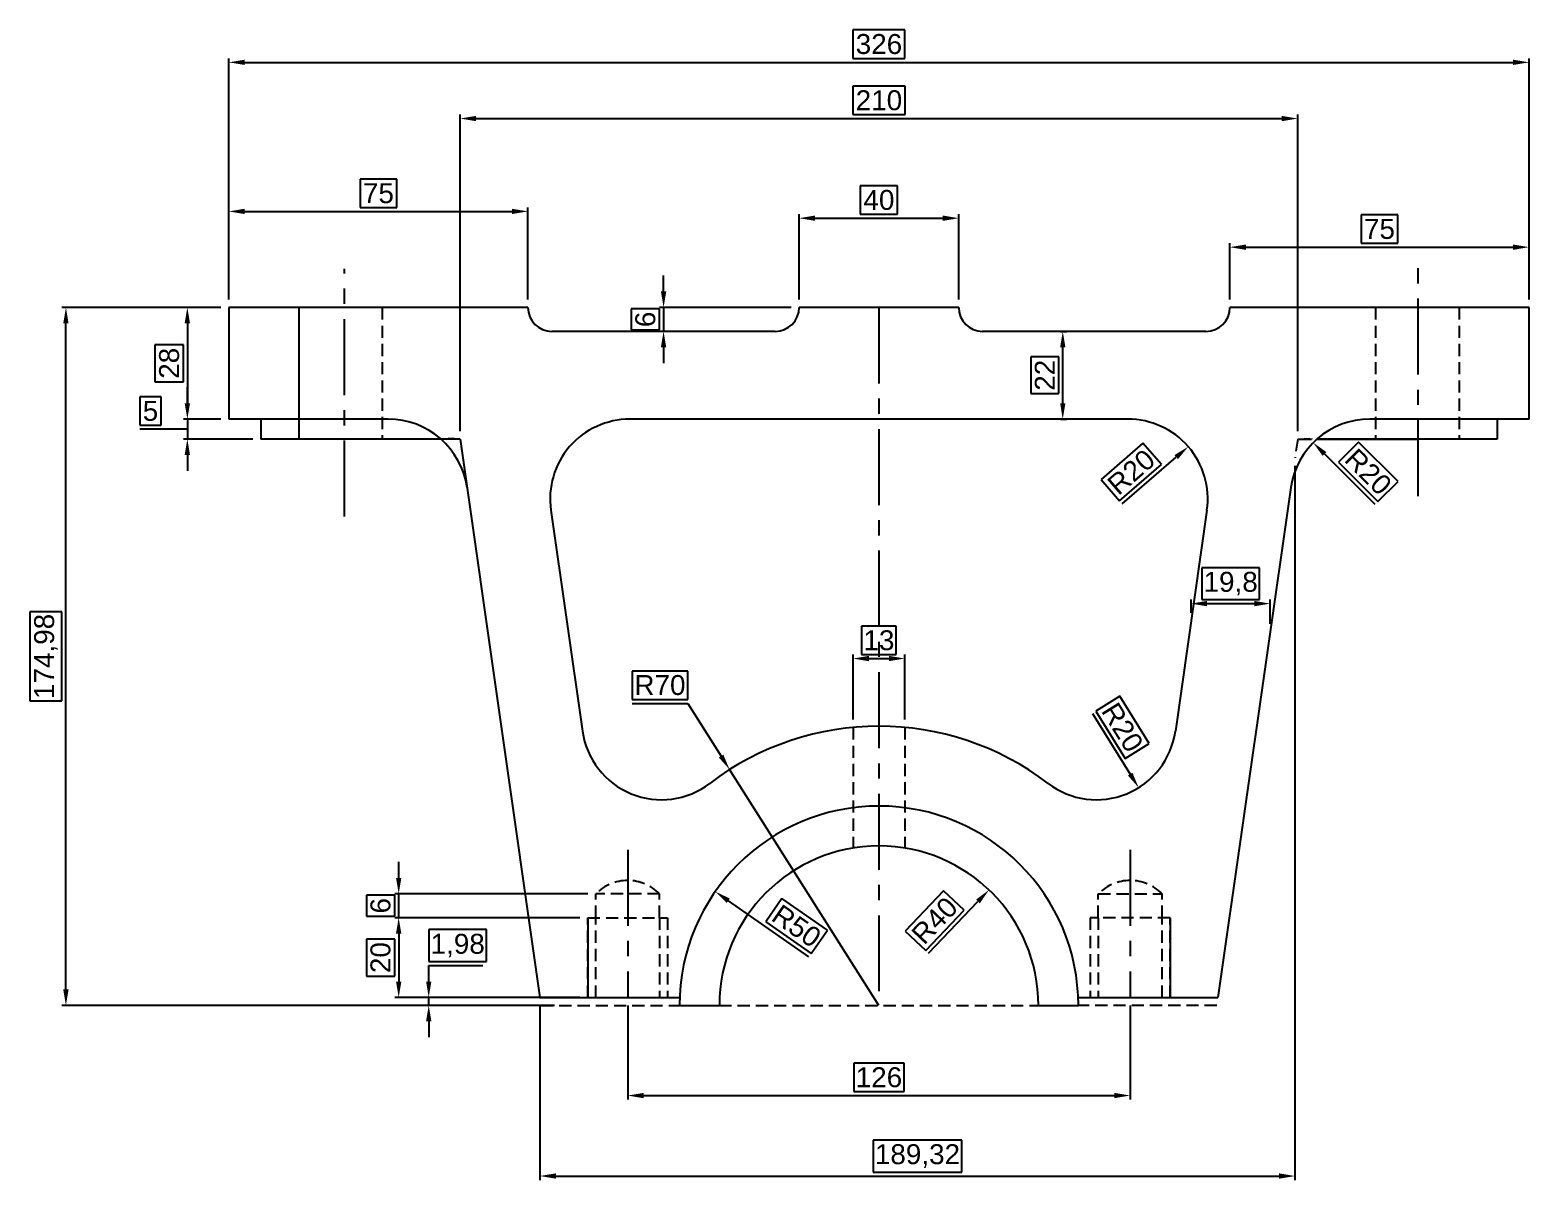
# Model space of a CAD drawing. Header units: millimetres. Extents: x 812 to 2730, y 1501 to 1976.
# Drawn here: x 2313.5 to 2689.4, y 1501 to 1789.3 of the extents above; entities that cross this region are included whole.
import ezdxf

# ---------------------------------------------------------------- set-up
doc = ezdxf.new("R2010")
doc.units = ezdxf.units.MM
doc.header["$LTSCALE"] = 0.6
doc.linetypes.add('CENTER', pattern=[50.8, 31.75, -6.35, 6.35, -6.35])
doc.linetypes.add('HIDDEN', pattern=[9.525, 6.35, -3.175])
doc.styles.get("Standard").update_dxf_attribs({"font": 'arial.ttf'})
doc.dimstyles.new('ISO-25', dxfattribs={"dimtxt": 5, "dimasz": 4, "dimexe": 1, "dimexo": 2, "dimgap": -1, "dimtad": 1, "dimtoh": 1, "dimzin": 9, "dimtxsty": 'Standard', "dimcen": 2.5, "dimclrd": 3, "dimclre": 2, "dimadec": 0, "dimazin": 0, "dimtfac": 1, "dimtmove": 0, "dimatfit": 3, "dimfxl": 1, "dimarcsym": 0})

# ---------------------------------------------------------------- blocks, each defined once
blk = doc.blocks.new('*D70')
at = {"color": 3, "lineweight": -2, "ltscale": 0.6, "transparency": 16777216}
for p, q in [((2428, 1563.77), (2413.47, 1563.77)), ((2413.47, 1563.77), (2413.47, 1555.76)), ((2428, 1555.76), (2428, 1563.77)), ((2413.47, 1555.76), (2428, 1555.76)), ((2413.47, 1550.76), (2413.47, 1554.76)), ((2413.47, 1554.76), (2427, 1554.76)), ((2413.47, 1544.78), (2413.47, 1546.76)), ((2413.47, 1540.78), (2413.47, 1536.78))]:
    blk.add_line(p, q, dxfattribs=at)
at = {"color": 2, "lineweight": -2, "ltscale": 0.6, "transparency": 16777216}
for p, q in [((2439.36, 1546.76), (2412.47, 1546.76)), ((2439.64, 1544.78), (2412.47, 1544.78))]:
    blk.add_line(p, q, dxfattribs=at)
at = {"color": 3, "ltscale": 0.6, "transparency": 16777216}
for points in [[(2412.81, 1550.76), (2414.14, 1550.76), (2413.47, 1546.76)], [(2412.81, 1540.78), (2414.14, 1540.78), (2413.47, 1544.78)]]:
    blk.add_solid(points, dxfattribs=at)
at = {"layer": 'Defpoints', "color": 0, "ltscale": 0.6, "transparency": 16777216}
for p in [(2413.47, 1546.76), (2441.36, 1546.76), (2441.64, 1544.78)]:
    blk.add_point(p, dxfattribs=at)
at = {"color": 0, "ltscale": 0.6, "transparency": 16777216, "insert": (2420.74, 1559.76), "char_height": 5, "attachment_point": 5}
blk.add_mtext('1,98', dxfattribs=at)
blk = doc.blocks.new('*D71')
at = {"color": 2, "lineweight": -2, "ltscale": 0.6, "transparency": 16777216}
for p, q in [((2451.36, 1566.76), (2404.94, 1566.76)), ((2451.36, 1546.76), (2404.94, 1546.76))]:
    blk.add_line(p, q, dxfattribs=at)
at = {"color": 3, "lineweight": -2, "ltscale": 0.6, "transparency": 16777216}
for p, q in [((2404.94, 1561.37), (2397.83, 1561.37)), ((2397.83, 1561.37), (2397.83, 1552.14)), ((2404.94, 1552.14), (2404.94, 1561.37)), ((2405.94, 1562.76), (2405.94, 1550.76)), ((2397.83, 1552.14), (2404.94, 1552.14))]:
    blk.add_line(p, q, dxfattribs=at)
at = {"color": 3, "ltscale": 0.6, "transparency": 16777216}
for points in [[(2405.27, 1562.76), (2406.61, 1562.76), (2405.94, 1566.76)], [(2405.27, 1550.76), (2406.61, 1550.76), (2405.94, 1546.76)]]:
    blk.add_solid(points, dxfattribs=at)
at = {"layer": 'Defpoints', "color": 0, "ltscale": 0.6, "transparency": 16777216}
for p in [(2453.36, 1566.76), (2405.94, 1546.76), (2453.36, 1546.76)]:
    blk.add_point(p, dxfattribs=at)
at = {"color": 0, "ltscale": 0.6, "transparency": 16777216, "insert": (2401.39, 1556.76), "char_height": 5, "attachment_point": 5, "rotation": 90}
blk.add_mtext('20', dxfattribs=at)
blk = doc.blocks.new('*D72')
at = {"color": 3, "lineweight": -2, "ltscale": 0.6, "transparency": 16777216}
for p, q in [((2405.94, 1576.76), (2405.94, 1580.76)), ((2404.94, 1572.41), (2397.83, 1572.41)), ((2397.83, 1572.41), (2397.83, 1567.11)), ((2404.94, 1567.11), (2404.94, 1572.41)), ((2405.94, 1566.76), (2405.94, 1572.76)), ((2397.83, 1567.11), (2404.94, 1567.11)), ((2405.94, 1562.76), (2405.94, 1558.76))]:
    blk.add_line(p, q, dxfattribs=at)
at = {"color": 2, "lineweight": -2, "ltscale": 0.6, "transparency": 16777216}
for p, q in [((2453.36, 1572.76), (2404.94, 1572.76)), ((2451.36, 1566.76), (2404.94, 1566.76))]:
    blk.add_line(p, q, dxfattribs=at)
at = {"color": 3, "ltscale": 0.6, "transparency": 16777216}
for points in [[(2405.27, 1576.76), (2406.61, 1576.76), (2405.94, 1572.76)], [(2405.27, 1562.76), (2406.61, 1562.76), (2405.94, 1566.76)]]:
    blk.add_solid(points, dxfattribs=at)
at = {"layer": 'Defpoints', "color": 0, "ltscale": 0.6, "transparency": 16777216}
for p in [(2405.94, 1572.76), (2455.36, 1572.76), (2453.36, 1566.76)]:
    blk.add_point(p, dxfattribs=at)
at = {"color": 0, "ltscale": 0.6, "transparency": 16777216, "insert": (2401.39, 1569.76), "char_height": 5, "attachment_point": 5, "rotation": 90}
blk.add_mtext('6', dxfattribs=at)
blk = doc.blocks.new('*D73')
at = {"color": 2, "lineweight": -2, "ltscale": 0.6, "transparency": 16777216}
for p, q in [((2630.68, 1680.02), (2630.68, 1501)), ((2441.36, 1544.76), (2441.36, 1501))]:
    blk.add_line(p, q, dxfattribs=at)
at = {"color": 3, "lineweight": -2, "ltscale": 0.6, "transparency": 16777216}
for p, q in [((2547.14, 1511.01), (2524.9, 1511.01)), ((2524.9, 1511.01), (2524.9, 1503)), ((2547.14, 1503), (2547.14, 1511.01)), ((2445.36, 1502), (2626.68, 1502)), ((2524.9, 1503), (2547.14, 1503))]:
    blk.add_line(p, q, dxfattribs=at)
at = {"color": 3, "ltscale": 0.6, "transparency": 16777216}
for points in [[(2445.36, 1502.67), (2445.36, 1501.33), (2441.36, 1502)], [(2626.68, 1502.67), (2626.68, 1501.33), (2630.68, 1502)]]:
    blk.add_solid(points, dxfattribs=at)
at = {"layer": 'Defpoints', "color": 0, "ltscale": 0.6, "transparency": 16777216}
for p in [(2630.68, 1682.02), (2441.36, 1546.76), (2630.68, 1502)]:
    blk.add_point(p, dxfattribs=at)
at = {"color": 0, "ltscale": 0.6, "transparency": 16777216, "insert": (2536.02, 1507.01), "char_height": 5, "attachment_point": 5}
blk.add_mtext('189,32', dxfattribs=at)
blk = doc.blocks.new('*D74')
at = {"color": 2, "lineweight": -2, "ltscale": 0.6, "transparency": 16777216}
for p, q in [((2463.36, 1544.76), (2463.36, 1521.18)), ((2589.36, 1544.76), (2589.36, 1521.18))]:
    blk.add_line(p, q, dxfattribs=at)
at = {"color": 3, "lineweight": -2, "ltscale": 0.6, "transparency": 16777216}
for p, q in [((2532.65, 1530.28), (2520.07, 1530.28)), ((2520.07, 1530.28), (2520.07, 1523.18)), ((2532.65, 1523.18), (2532.65, 1530.28)), ((2520.07, 1523.18), (2532.65, 1523.18)), ((2467.36, 1522.18), (2585.36, 1522.18))]:
    blk.add_line(p, q, dxfattribs=at)
at = {"color": 3, "ltscale": 0.6, "transparency": 16777216}
for points in [[(2467.36, 1522.85), (2467.36, 1521.51), (2463.36, 1522.18)], [(2585.36, 1522.85), (2585.36, 1521.51), (2589.36, 1522.18)]]:
    blk.add_solid(points, dxfattribs=at)
at = {"layer": 'Defpoints', "color": 0, "ltscale": 0.6, "transparency": 16777216}
for p in [(2463.36, 1546.76), (2589.36, 1546.76), (2589.36, 1522.18)]:
    blk.add_point(p, dxfattribs=at)
at = {"color": 0, "ltscale": 0.6, "transparency": 16777216, "insert": (2526.36, 1526.73), "char_height": 5, "attachment_point": 5}
blk.add_mtext('126', dxfattribs=at)
blk = doc.blocks.new('*D75')
at = {"color": 3, "lineweight": -2, "ltscale": 0.6, "transparency": 16777216}
for p, q in [((2502.02, 1571.56), (2497.96, 1565.73)), ((2513.45, 1563.61), (2502.02, 1571.56)), ((2508.82, 1556.95), (2488.6, 1571.02)), ((2497.96, 1565.73), (2509.4, 1557.78)), ((2509.4, 1557.78), (2513.45, 1563.61))]:
    blk.add_line(p, q, dxfattribs=at)
at = {"color": 3, "ltscale": 0.6, "transparency": 16777216}
blk.add_solid([(2488.98, 1571.57), (2488.22, 1570.48), (2485.31, 1573.31)], dxfattribs=at)
at = {"layer": 'Defpoints', "color": 0, "ltscale": 0.6, "transparency": 16777216}
for p in [(2485.31, 1573.31), (2526.36, 1544.76)]:
    blk.add_point(p, dxfattribs=at)
at = {"color": 0, "ltscale": 0.6, "transparency": 16777216, "insert": (2505.71, 1564.67), "char_height": 5, "attachment_point": 5, "rotation": 325.1792}
blk.add_mtext('R50', dxfattribs=at)
blk = doc.blocks.new('*D76')
at = {"color": 3, "lineweight": -2, "ltscale": 0.6, "transparency": 16777216}
for p, q in [((2542.56, 1573.52), (2532.95, 1563.43)), ((2547.7, 1568.62), (2542.56, 1573.52)), ((2538.1, 1558.53), (2547.7, 1568.62)), ((2538.82, 1557.84), (2551.19, 1570.83)), ((2532.95, 1563.43), (2538.1, 1558.53))]:
    blk.add_line(p, q, dxfattribs=at)
at = {"color": 3, "ltscale": 0.6, "transparency": 16777216}
blk.add_solid([(2550.7, 1571.29), (2551.67, 1570.37), (2553.94, 1573.73)], dxfattribs=at)
at = {"layer": 'Defpoints', "color": 0, "ltscale": 0.6, "transparency": 16777216}
for p in [(2553.94, 1573.73), (2526.36, 1544.76)]:
    blk.add_point(p, dxfattribs=at)
at = {"color": 0, "ltscale": 0.6, "transparency": 16777216, "insert": (2540.33, 1566.03), "char_height": 5, "attachment_point": 5, "rotation": 46.401}
blk.add_mtext('R40', dxfattribs=at)
blk = doc.blocks.new('*D77')
at = {"color": 3, "lineweight": -2, "ltscale": 0.6, "transparency": 16777216}
for p, q in [((2478.41, 1628.61), (2464.48, 1628.61)), ((2464.48, 1628.61), (2464.48, 1621.5)), ((2478.41, 1621.5), (2478.41, 1628.61)), ((2464.48, 1621.5), (2478.41, 1621.5)), ((2464.48, 1620.5), (2478.41, 1620.5)), ((2478.41, 1620.5), (2486.78, 1607.28)), ((2526.36, 1544.76), (2488.92, 1603.9))]:
    blk.add_line(p, q, dxfattribs=at)
at = {"color": 3, "ltscale": 0.6, "transparency": 16777216}
blk.add_solid([(2487.35, 1607.64), (2486.22, 1606.93), (2488.92, 1603.9)], dxfattribs=at)
at = {"layer": 'Defpoints', "color": 0, "ltscale": 0.6, "transparency": 16777216}
for p in [(2488.92, 1603.9), (2526.36, 1544.76)]:
    blk.add_point(p, dxfattribs=at)
at = {"color": 0, "ltscale": 0.6, "transparency": 16777216, "insert": (2471.45, 1625.06), "char_height": 5, "attachment_point": 5}
blk.add_mtext('R70', dxfattribs=at)
blk = doc.blocks.new('*D78')
at = {"color": 3, "lineweight": -2, "ltscale": 0.6, "transparency": 16777216}
for p, q in [((2586.76, 1622.28), (2580.73, 1618.52)), ((2594.12, 1610.45), (2586.76, 1622.28)), ((2579.88, 1617.99), (2589.35, 1602.77)), ((2580.73, 1618.52), (2588.09, 1606.69)), ((2588.09, 1606.69), (2594.12, 1610.45))]:
    blk.add_line(p, q, dxfattribs=at)
at = {"color": 3, "ltscale": 0.6, "transparency": 16777216}
blk.add_solid([(2589.92, 1603.12), (2588.79, 1602.42), (2591.47, 1599.37)], dxfattribs=at)
at = {"layer": 'Defpoints', "color": 0, "ltscale": 0.6, "transparency": 16777216}
for p in [(2580.9, 1616.35), (2591.47, 1599.37)]:
    blk.add_point(p, dxfattribs=at)
at = {"color": 0, "ltscale": 0.6, "transparency": 16777216, "insert": (2587.42, 1614.48), "char_height": 5, "attachment_point": 5, "rotation": 301.9037}
blk.add_mtext('R20', dxfattribs=at)
blk = doc.blocks.new('*D79')
at = {"color": 3, "lineweight": -2, "ltscale": 0.6, "transparency": 16777216}
for p, q in [((2621.82, 1654.52), (2607.29, 1654.52)), ((2607.29, 1654.52), (2607.29, 1646.51)), ((2621.82, 1646.51), (2621.82, 1654.52)), ((2607.29, 1646.51), (2621.82, 1646.51)), ((2608.65, 1645.51), (2620.45, 1645.51))]:
    blk.add_line(p, q, dxfattribs=at)
at = {"color": 2, "lineweight": -2, "ltscale": 0.6, "transparency": 16777216}
for p, q in [((2604.65, 1643.23), (2604.65, 1646.51)), ((2624.45, 1640.4), (2624.45, 1646.51))]:
    blk.add_line(p, q, dxfattribs=at)
at = {"color": 3, "ltscale": 0.6, "transparency": 16777216}
for points in [[(2608.65, 1646.18), (2608.65, 1644.84), (2604.65, 1645.51)], [(2620.45, 1646.18), (2620.45, 1644.84), (2624.45, 1645.51)]]:
    blk.add_solid(points, dxfattribs=at)
at = {"layer": 'Defpoints', "color": 0, "ltscale": 0.6, "transparency": 16777216}
for p in [(2624.45, 1645.51), (2604.65, 1641.23), (2624.45, 1638.4)]:
    blk.add_point(p, dxfattribs=at)
at = {"color": 0, "ltscale": 0.6, "transparency": 16777216, "insert": (2614.55, 1650.51), "char_height": 5, "attachment_point": 5}
blk.add_mtext('19,8', dxfattribs=at)
blk = doc.blocks.new('*D80')
at = {"color": 2, "lineweight": -2, "ltscale": 0.6, "transparency": 16777216}
for p, q in [((2571.89, 1713.76), (2573.45, 1713.76)), ((2571.89, 1691.76), (2573.45, 1691.76))]:
    blk.add_line(p, q, dxfattribs=at)
at = {"color": 3, "lineweight": -2, "ltscale": 0.6, "transparency": 16777216}
for p, q in [((2571.45, 1707.36), (2564.43, 1707.36)), ((2564.43, 1707.36), (2564.43, 1698.16)), ((2571.45, 1698.16), (2571.45, 1707.36)), ((2572.45, 1695.76), (2572.45, 1709.76)), ((2564.43, 1698.16), (2571.45, 1698.16))]:
    blk.add_line(p, q, dxfattribs=at)
at = {"color": 3, "ltscale": 0.6, "transparency": 16777216}
for points in [[(2571.79, 1709.76), (2573.12, 1709.76), (2572.45, 1713.76)], [(2571.79, 1695.76), (2573.12, 1695.76), (2572.45, 1691.76)]]:
    blk.add_solid(points, dxfattribs=at)
at = {"layer": 'Defpoints', "color": 0, "ltscale": 0.6, "transparency": 16777216}
for p in [(2569.89, 1713.76), (2572.45, 1713.76), (2569.89, 1691.76)]:
    blk.add_point(p, dxfattribs=at)
at = {"color": 0, "ltscale": 0.6, "transparency": 16777216, "insert": (2567.94, 1702.76), "char_height": 5, "attachment_point": 5, "rotation": 90}
blk.add_mtext('22', dxfattribs=at)
blk = doc.blocks.new('*D81')
at = {"color": 3, "lineweight": -2, "ltscale": 0.6, "transparency": 16777216}
for p, q in [((2472.36, 1723.76), (2472.36, 1727.76)), ((2471.36, 1719.41), (2464.25, 1719.41)), ((2464.25, 1719.41), (2464.25, 1714.11)), ((2471.36, 1714.11), (2471.36, 1719.41)), ((2472.36, 1719.76), (2472.36, 1713.76)), ((2464.25, 1714.11), (2471.36, 1714.11)), ((2472.36, 1709.76), (2472.36, 1705.76))]:
    blk.add_line(p, q, dxfattribs=at)
at = {"color": 2, "lineweight": -2, "ltscale": 0.6, "transparency": 16777216}
for p, q in [((2504.36, 1719.76), (2471.36, 1719.76)), ((2477.46, 1713.76), (2471.36, 1713.76))]:
    blk.add_line(p, q, dxfattribs=at)
at = {"color": 3, "ltscale": 0.6, "transparency": 16777216}
for points in [[(2471.69, 1723.76), (2473.03, 1723.76), (2472.36, 1719.76)], [(2471.69, 1709.76), (2473.03, 1709.76), (2472.36, 1713.76)]]:
    blk.add_solid(points, dxfattribs=at)
at = {"layer": 'Defpoints', "color": 0, "ltscale": 0.6, "transparency": 16777216}
for p in [(2506.36, 1719.76), (2472.36, 1713.76), (2479.46, 1713.76)]:
    blk.add_point(p, dxfattribs=at)
at = {"color": 0, "ltscale": 0.6, "transparency": 16777216, "insert": (2467.81, 1716.76), "char_height": 5, "attachment_point": 5, "rotation": 90}
blk.add_mtext('6', dxfattribs=at)
blk = doc.blocks.new('*D82')
at = {"color": 3, "lineweight": -2, "ltscale": 0.6, "transparency": 16777216}
for p, q in [((2532.92, 1775.23), (2519.8, 1775.23)), ((2519.8, 1775.23), (2519.8, 1768.12)), ((2532.92, 1768.12), (2532.92, 1775.23)), ((2425.36, 1767.12), (2627.36, 1767.12)), ((2519.8, 1768.12), (2532.92, 1768.12))]:
    blk.add_line(p, q, dxfattribs=at)
at = {"color": 2, "lineweight": -2, "ltscale": 0.6, "transparency": 16777216}
for p, q in [((2421.36, 1688.76), (2421.36, 1768.12)), ((2631.36, 1688.76), (2631.36, 1768.12))]:
    blk.add_line(p, q, dxfattribs=at)
at = {"color": 3, "ltscale": 0.6, "transparency": 16777216}
for points in [[(2425.36, 1767.79), (2425.36, 1766.46), (2421.36, 1767.12)], [(2627.36, 1767.79), (2627.36, 1766.46), (2631.36, 1767.12)]]:
    blk.add_solid(points, dxfattribs=at)
at = {"layer": 'Defpoints', "color": 0, "ltscale": 0.6, "transparency": 16777216}
for p in [(2631.36, 1767.12), (2421.36, 1686.76), (2631.36, 1686.76)]:
    blk.add_point(p, dxfattribs=at)
at = {"color": 0, "ltscale": 0.6, "transparency": 16777216, "insert": (2526.36, 1771.67), "char_height": 5, "attachment_point": 5}
blk.add_mtext('210', dxfattribs=at)
blk = doc.blocks.new('*D83')
at = {"color": 3, "lineweight": -2, "ltscale": 0.6, "transparency": 16777216}
for p, q in [((2532.88, 1789.32), (2519.84, 1789.32)), ((2519.84, 1789.32), (2519.84, 1782.21)), ((2532.88, 1782.21), (2532.88, 1789.32)), ((2519.84, 1782.21), (2532.88, 1782.21)), ((2367.36, 1781.21), (2685.36, 1781.21))]:
    blk.add_line(p, q, dxfattribs=at)
at = {"color": 2, "lineweight": -2, "ltscale": 0.6, "transparency": 16777216}
for p, q in [((2363.36, 1721.76), (2363.36, 1782.21)), ((2689.36, 1721.76), (2689.36, 1782.21))]:
    blk.add_line(p, q, dxfattribs=at)
at = {"color": 3, "ltscale": 0.6, "transparency": 16777216}
for points in [[(2367.36, 1781.88), (2367.36, 1780.55), (2363.36, 1781.21)], [(2685.36, 1781.88), (2685.36, 1780.55), (2689.36, 1781.21)]]:
    blk.add_solid(points, dxfattribs=at)
at = {"layer": 'Defpoints', "color": 0, "ltscale": 0.6, "transparency": 16777216}
for p in [(2689.36, 1781.21), (2363.36, 1719.76), (2689.36, 1719.76)]:
    blk.add_point(p, dxfattribs=at)
at = {"color": 0, "ltscale": 0.6, "transparency": 16777216, "insert": (2526.36, 1785.77), "char_height": 5, "attachment_point": 5}
blk.add_mtext('326', dxfattribs=at)
blk = doc.blocks.new('*D84')
at = {"color": 3, "lineweight": -2, "ltscale": 0.6, "transparency": 16777216}
for p, q in [((2531.03, 1750.25), (2521.69, 1750.25)), ((2521.69, 1750.25), (2521.69, 1743.14)), ((2531.03, 1743.14), (2531.03, 1750.25)), ((2510.36, 1742.14), (2542.36, 1742.14)), ((2521.69, 1743.14), (2531.03, 1743.14))]:
    blk.add_line(p, q, dxfattribs=at)
at = {"color": 2, "lineweight": -2, "ltscale": 0.6, "transparency": 16777216}
for p, q in [((2506.36, 1721.76), (2506.36, 1743.14)), ((2546.36, 1721.76), (2546.36, 1743.14))]:
    blk.add_line(p, q, dxfattribs=at)
at = {"color": 3, "ltscale": 0.6, "transparency": 16777216}
for points in [[(2510.36, 1742.81), (2510.36, 1741.47), (2506.36, 1742.14)], [(2542.36, 1742.81), (2542.36, 1741.47), (2546.36, 1742.14)]]:
    blk.add_solid(points, dxfattribs=at)
at = {"layer": 'Defpoints', "color": 0, "ltscale": 0.6, "transparency": 16777216}
for p in [(2546.36, 1742.14), (2506.36, 1719.76), (2546.36, 1719.76)]:
    blk.add_point(p, dxfattribs=at)
at = {"color": 0, "ltscale": 0.6, "transparency": 16777216, "insert": (2526.36, 1746.69), "char_height": 5, "attachment_point": 5}
blk.add_mtext('40', dxfattribs=at)
blk = doc.blocks.new('*D85')
at = {"color": 2, "lineweight": -2, "ltscale": 0.6, "transparency": 16777216}
for p, q in [((2361.36, 1719.76), (2351.95, 1719.76)), ((2361.36, 1691.76), (2351.95, 1691.76))]:
    blk.add_line(p, q, dxfattribs=at)
at = {"color": 3, "lineweight": -2, "ltscale": 0.6, "transparency": 16777216}
for p, q in [((2352.95, 1715.76), (2352.95, 1695.76)), ((2351.95, 1710.39), (2344.84, 1710.39)), ((2344.84, 1710.39), (2344.84, 1701.13)), ((2351.95, 1701.13), (2351.95, 1710.39)), ((2344.84, 1701.13), (2351.95, 1701.13))]:
    blk.add_line(p, q, dxfattribs=at)
at = {"color": 3, "ltscale": 0.6, "transparency": 16777216}
for points in [[(2352.28, 1715.76), (2353.62, 1715.76), (2352.95, 1719.76)], [(2352.28, 1695.76), (2353.62, 1695.76), (2352.95, 1691.76)]]:
    blk.add_solid(points, dxfattribs=at)
at = {"layer": 'Defpoints', "color": 0, "ltscale": 0.6, "transparency": 16777216}
for p in [(2363.36, 1719.76), (2352.95, 1691.76), (2363.36, 1691.76)]:
    blk.add_point(p, dxfattribs=at)
at = {"color": 0, "ltscale": 0.6, "transparency": 16777216, "insert": (2348.4, 1705.76), "char_height": 5, "attachment_point": 5, "rotation": 90}
blk.add_mtext('28', dxfattribs=at)
blk = doc.blocks.new('*D86')
at = {"color": 3, "lineweight": -2, "ltscale": 0.6, "transparency": 16777216}
for p, q in [((2352.95, 1695.76), (2352.95, 1699.76)), ((2346.36, 1697.34), (2341.05, 1697.34)), ((2341.05, 1697.34), (2341.05, 1690.26)), ((2346.36, 1690.26), (2346.36, 1697.34)), ((2352.95, 1691.76), (2352.95, 1686.76)), ((2352.95, 1691.76), (2352.95, 1686.76)), ((2341.05, 1690.26), (2346.36, 1690.26)), ((2346.36, 1689.26), (2341.05, 1689.26)), ((2352.95, 1689.26), (2346.36, 1689.26)), ((2352.95, 1682.76), (2352.95, 1678.76))]:
    blk.add_line(p, q, dxfattribs=at)
at = {"color": 2, "lineweight": -2, "ltscale": 0.6, "transparency": 16777216}
for p, q in [((2361.36, 1691.76), (2351.95, 1691.76)), ((2369.36, 1686.76), (2351.95, 1686.76))]:
    blk.add_line(p, q, dxfattribs=at)
at = {"color": 3, "ltscale": 0.6, "transparency": 16777216}
for points in [[(2352.28, 1695.76), (2353.62, 1695.76), (2352.95, 1691.76)], [(2352.28, 1682.76), (2353.62, 1682.76), (2352.95, 1686.76)]]:
    blk.add_solid(points, dxfattribs=at)
at = {"layer": 'Defpoints', "color": 0, "ltscale": 0.6, "transparency": 16777216}
for p in [(2363.36, 1691.76), (2352.95, 1686.76), (2371.36, 1686.76)]:
    blk.add_point(p, dxfattribs=at)
at = {"color": 0, "ltscale": 0.6, "transparency": 16777216, "insert": (2343.71, 1693.8), "char_height": 5, "attachment_point": 5}
blk.add_mtext('5', dxfattribs=at)
blk = doc.blocks.new('*D87')
at = {"color": 2, "lineweight": -2, "ltscale": 0.6, "transparency": 16777216}
for p, q in [((2361.36, 1719.76), (2321.5, 1719.76)), ((2444.97, 1544.77), (2321.5, 1544.77))]:
    blk.add_line(p, q, dxfattribs=at)
at = {"color": 3, "lineweight": -2, "ltscale": 0.6, "transparency": 16777216}
for p, q in [((2322.5, 1548.77), (2322.5, 1715.76)), ((2321.5, 1643.41), (2313.49, 1643.41)), ((2313.49, 1643.41), (2313.49, 1621.12)), ((2321.5, 1621.12), (2321.5, 1643.41)), ((2313.49, 1621.12), (2321.5, 1621.12))]:
    blk.add_line(p, q, dxfattribs=at)
at = {"color": 3, "ltscale": 0.6, "transparency": 16777216}
for points in [[(2321.84, 1715.76), (2323.17, 1715.76), (2322.5, 1719.76)], [(2321.84, 1548.77), (2323.17, 1548.77), (2322.5, 1544.77)]]:
    blk.add_solid(points, dxfattribs=at)
at = {"layer": 'Defpoints', "color": 0, "ltscale": 0.6, "transparency": 16777216}
for p in [(2322.5, 1719.76), (2363.36, 1719.76), (2446.97, 1544.77)]:
    blk.add_point(p, dxfattribs=at)
at = {"color": 0, "ltscale": 0.6, "transparency": 16777216, "insert": (2317.5, 1632.27), "char_height": 5, "attachment_point": 5, "rotation": 90}
blk.add_mtext('174,98', dxfattribs=at)
blk = doc.blocks.new('*D88')
at = {"color": 3, "lineweight": -2, "ltscale": 0.6, "transparency": 16777216}
for p, q in [((2405.44, 1751.92), (2396.28, 1751.92)), ((2396.28, 1751.92), (2396.28, 1744.84)), ((2405.44, 1744.84), (2405.44, 1751.92)), ((2396.28, 1744.84), (2405.44, 1744.84)), ((2367.36, 1743.84), (2434.36, 1743.84))]:
    blk.add_line(p, q, dxfattribs=at)
at = {"color": 2, "lineweight": -2, "ltscale": 0.6, "transparency": 16777216}
for p, q in [((2363.36, 1721.76), (2363.36, 1744.84)), ((2438.36, 1721.76), (2438.36, 1744.84))]:
    blk.add_line(p, q, dxfattribs=at)
at = {"color": 3, "ltscale": 0.6, "transparency": 16777216}
for points in [[(2367.36, 1744.5), (2367.36, 1743.17), (2363.36, 1743.84)], [(2434.36, 1744.5), (2434.36, 1743.17), (2438.36, 1743.84)]]:
    blk.add_solid(points, dxfattribs=at)
at = {"layer": 'Defpoints', "color": 0, "ltscale": 0.6, "transparency": 16777216}
for p in [(2438.36, 1743.84), (2363.36, 1719.76), (2438.36, 1719.76)]:
    blk.add_point(p, dxfattribs=at)
at = {"color": 0, "ltscale": 0.6, "transparency": 16777216, "insert": (2400.86, 1748.38), "char_height": 5, "attachment_point": 5}
blk.add_mtext('75', dxfattribs=at)
blk = doc.blocks.new('*D89')
at = {"color": 3, "lineweight": -2, "ltscale": 0.6, "transparency": 16777216}
for p, q in [((2656.44, 1742.95), (2647.28, 1742.95)), ((2647.28, 1742.95), (2647.28, 1735.87)), ((2656.44, 1735.87), (2656.44, 1742.95)), ((2618.36, 1734.87), (2685.36, 1734.87)), ((2647.28, 1735.87), (2656.44, 1735.87))]:
    blk.add_line(p, q, dxfattribs=at)
at = {"color": 2, "lineweight": -2, "ltscale": 0.6, "transparency": 16777216}
for p, q in [((2614.36, 1721.76), (2614.36, 1735.87)), ((2689.36, 1721.76), (2689.36, 1735.87))]:
    blk.add_line(p, q, dxfattribs=at)
at = {"color": 3, "ltscale": 0.6, "transparency": 16777216}
for points in [[(2618.36, 1735.54), (2618.36, 1734.2), (2614.36, 1734.87)], [(2685.36, 1735.54), (2685.36, 1734.2), (2689.36, 1734.87)]]:
    blk.add_solid(points, dxfattribs=at)
at = {"layer": 'Defpoints', "color": 0, "ltscale": 0.6, "transparency": 16777216}
for p in [(2689.36, 1734.87), (2614.36, 1719.76), (2689.36, 1719.76)]:
    blk.add_point(p, dxfattribs=at)
at = {"color": 0, "ltscale": 0.6, "transparency": 16777216, "insert": (2651.86, 1739.41), "char_height": 5, "attachment_point": 5}
blk.add_mtext('75', dxfattribs=at)
blk = doc.blocks.new('*D90')
at = {"color": 3, "lineweight": -2, "ltscale": 0.6, "transparency": 16777216}
for p, q in [((2646.63, 1685.97), (2641.62, 1680.93)), ((2656.51, 1676.14), (2646.63, 1685.97)), ((2650.79, 1670.4), (2638.08, 1683.04)), ((2641.62, 1680.93), (2651.49, 1671.11)), ((2651.49, 1671.11), (2656.51, 1676.14))]:
    blk.add_line(p, q, dxfattribs=at)
at = {"color": 3, "ltscale": 0.6, "transparency": 16777216}
blk.add_solid([(2638.55, 1683.51), (2637.61, 1682.57), (2635.24, 1685.86)], dxfattribs=at)
at = {"layer": 'Defpoints', "color": 0, "ltscale": 0.6, "transparency": 16777216}
for p in [(2635.24, 1685.86), (2649.42, 1671.76)]:
    blk.add_point(p, dxfattribs=at)
at = {"color": 0, "ltscale": 0.6, "transparency": 16777216, "insert": (2649.06, 1678.54), "char_height": 5, "attachment_point": 5, "rotation": 315.1582}
blk.add_mtext('R20', dxfattribs=at)
blk = doc.blocks.new('*D91')
at = {"color": 3, "lineweight": -2, "ltscale": 0.6, "transparency": 16777216}
for p, q in [((2592.57, 1685.74), (2582.04, 1676.62)), ((2597.22, 1680.38), (2592.57, 1685.74)), ((2586.7, 1671.25), (2597.22, 1680.38)), ((2587.35, 1670.49), (2600.9, 1682.24)), ((2582.04, 1676.62), (2586.7, 1671.25))]:
    blk.add_line(p, q, dxfattribs=at)
at = {"color": 3, "ltscale": 0.6, "transparency": 16777216}
blk.add_solid([(2600.46, 1682.74), (2601.34, 1681.74), (2603.92, 1684.86)], dxfattribs=at)
at = {"layer": 'Defpoints', "color": 0, "ltscale": 0.6, "transparency": 16777216}
for p in [(2603.92, 1684.86), (2588.81, 1671.76)]:
    blk.add_point(p, dxfattribs=at)
at = {"color": 0, "ltscale": 0.6, "transparency": 16777216, "insert": (2589.63, 1678.5), "char_height": 5, "attachment_point": 5, "rotation": 40.9349}
blk.add_mtext('R20', dxfattribs=at)
blk = doc.blocks.new('*D92')
at = {"color": 3, "lineweight": -2, "ltscale": 0.6, "transparency": 16777216}
for p, q in [((2530.71, 1639.85), (2522.01, 1639.85)), ((2522.01, 1639.85), (2522.01, 1632.74)), ((2530.71, 1632.74), (2530.71, 1639.85)), ((2522.01, 1632.74), (2530.71, 1632.74)), ((2523.86, 1631.74), (2528.86, 1631.74))]:
    blk.add_line(p, q, dxfattribs=at)
at = {"color": 2, "lineweight": -2, "ltscale": 0.6, "transparency": 16777216}
for p, q in [((2519.86, 1616.46), (2519.86, 1632.74)), ((2532.86, 1616.46), (2532.86, 1632.74))]:
    blk.add_line(p, q, dxfattribs=at)
at = {"color": 3, "ltscale": 0.6, "transparency": 16777216}
for points in [[(2523.86, 1632.41), (2523.86, 1631.07), (2519.86, 1631.74)], [(2528.86, 1632.41), (2528.86, 1631.07), (2532.86, 1631.74)]]:
    blk.add_solid(points, dxfattribs=at)
at = {"layer": 'Defpoints', "color": 0, "ltscale": 0.6, "transparency": 16777216}
for p in [(2532.86, 1631.74), (2519.86, 1614.46), (2532.86, 1614.46)]:
    blk.add_point(p, dxfattribs=at)
at = {"color": 0, "ltscale": 0.6, "transparency": 16777216, "insert": (2526.36, 1636.29), "char_height": 5, "attachment_point": 5}
blk.add_mtext('13', dxfattribs=at)

msp = doc.modelspace()

# ---------------------------------------------------------------- linework, layer by layer
at = {"color": 30, "linetype": 'CENTER', "true_color": 0xf8991e}
for p, q in [((2392.36, 1667.33), (2392.36, 1729.463)), ((2661.56, 1672.454), (2661.56, 1732.026)), ((2526.36, 1719.758), (2526.36, 1544.758)), ((2463.36, 1583.79), (2463.36, 1546.758)), ((2589.36, 1583.79), (2589.36, 1546.758))]:
    msp.add_line(p, q, dxfattribs=at)
at = {"ltscale": 0.2}
for p, q in [((2363.36, 1719.758), (2363.36, 1691.758)), ((2438.36, 1719.758), (2363.36, 1719.758)), ((2438.36, 1719.758), (2438.36, 1719.758)), ((2506.36, 1719.758), (2506.36, 1719.758)), ((2546.36, 1719.758), (2506.36, 1719.758)), ((2546.36, 1719.758), (2546.36, 1719.758)), ((2689.36, 1719.758), (2614.36, 1719.758)), ((2614.36, 1719.758), (2614.36, 1719.758)), ((2689.36, 1691.758), (2689.36, 1719.758)), ((2500.36, 1713.758), (2444.36, 1713.758)), ((2608.36, 1713.758), (2552.36, 1713.758)), ((2403.3, 1691.758), (2363.36, 1691.758)), ((2588.811, 1691.758), (2463.909, 1691.758)), ((2588.811, 1691.758), (2463.909, 1691.758)), ((2689.36, 1691.758), (2649.421, 1691.758)), ((2421.36, 1686.758), (2371.36, 1686.758)), ((2421.36, 1686.758), (2441.36, 1546.758)), ((2631.36, 1686.758), (2634.829, 1686.758)), ((2681.36, 1686.758), (2636.192, 1686.758)), ((2636.192, 1686.758), (2661.56, 1686.758)), ((2629.622, 1674.586), (2611.36, 1546.758)), ((2444.11, 1668.929), (2452.025, 1613.524)), ((2608.61, 1668.929), (2600.695, 1613.524)), ((2441.36, 1546.758), (2476.4, 1546.758)), ((2576.32, 1546.758), (2611.36, 1546.758)), ((2476.36, 1544.758), (2486.36, 1544.758)), ((2566.36, 1544.758), (2576.36, 1544.758))]:
    msp.add_line(p, q, dxfattribs=at)
at = {"color": 4, "linetype": 'HIDDEN', "ltscale": 0.9}
msp.add_line((2380.879, 1719.758), (2380.879, 1686.758), dxfattribs=at)
at = {"color": 0, "ltscale": 0.6}
for p, q in [((2380.879, 1719.758), (2380.879, 1686.758)), ((2371.36, 1691.758), (2371.36, 1686.758)), ((2681.36, 1691.758), (2681.36, 1686.758)), ((2634.829, 1686.901), (2634.829, 1686.758)), ((2453.36, 1566.758), (2453.36, 1546.758)), ((2599.36, 1566.758), (2599.36, 1546.758))]:
    msp.add_line(p, q, dxfattribs=at)
at = {"color": 4, "linetype": 'HIDDEN', "ltscale": 0.8}
for p, q in [((2401.841, 1719.758), (2401.841, 1686.758)), ((2650.86, 1719.758), (2650.86, 1686.758)), ((2671.86, 1719.758), (2671.86, 1686.758)), ((2421.36, 1686.758), (2417.892, 1686.901)), ((2421.36, 1686.758), (2422.038, 1682.017)), ((2631.36, 1686.758), (2630.683, 1682.017)), ((2631.36, 1686.758), (2634.829, 1686.901)), ((2519.86, 1614.455), (2519.86, 1584.226)), ((2532.86, 1614.455), (2532.86, 1584.226)), ((2471.36, 1572.758), (2455.36, 1572.758)), ((2455.36, 1566.758), (2455.36, 1572.758)), ((2471.36, 1566.758), (2471.36, 1572.758)), ((2581.36, 1566.758), (2581.36, 1572.758)), ((2581.36, 1572.758), (2597.36, 1572.758)), ((2597.36, 1566.758), (2597.36, 1572.758)), ((2453.36, 1546.758), (2453.36, 1566.758)), ((2453.36, 1566.758), (2473.36, 1566.758)), ((2455.36, 1546.758), (2455.36, 1566.758)), ((2471.36, 1566.758), (2471.36, 1546.758)), ((2473.36, 1566.758), (2473.36, 1546.758)), ((2579.36, 1566.758), (2579.36, 1546.758)), ((2599.36, 1566.758), (2579.36, 1566.758)), ((2581.36, 1566.758), (2581.36, 1546.758)), ((2597.36, 1546.758), (2597.36, 1566.758)), ((2599.36, 1546.758), (2599.36, 1566.758)), ((2441.643, 1544.778), (2476.36, 1544.758)), ((2486.36, 1544.758), (2566.36, 1544.758)), ((2611.078, 1544.778), (2576.36, 1544.758))]:
    msp.add_line(p, q, dxfattribs=at)
at = {"ltscale": 0.2}
for centre, radius, start, end in [((2444.36, 1719.758), 6, 180, 270), ((2500.36, 1719.758), 6, 270, 360), ((2552.36, 1719.758), 6, 180, 270), ((2608.36, 1719.758), 6, 270, 0), ((2403.3, 1671.758), 20, 8.1301, 90), ((2463.909, 1671.758), 20, 90, 188.1301), ((2588.811, 1671.758), 20, 351.8699, 90), ((2649.421, 1671.758), 20, 90, 171.8699), ((2471.824, 1616.353), 20, 188.1301, 307.29765), ((2526.36, 1544.758), 70, 52.70235, 127.29765), ((2580.896, 1616.353), 20, 232.70235, 351.8699), ((2526.36, 1544.758), 50, 0, 180), ((2526.36, 1544.758), 40, 0, 180)]:
    msp.add_arc(centre, radius, start, end, dxfattribs=at)
at = {"color": 4, "linetype": 'HIDDEN', "ltscale": 0.8}
for centre in [(2463.36, 1564.866), (2589.36, 1564.866)]:
    msp.add_arc(centre, 11.237, 44.60915, 135.39085, dxfattribs=at)

# ---------------------------------------------------------------- dimensions: what is measured, and where the dimension line sits
at = {"color": 0, "ltscale": 0.6}
for base, p1, p2, picture, middle in [((2689.36, 1781.214), (2363.36, 1719.758), (2689.36, 1719.758), '*D83', (2526.36, 1785.769)), ((2631.36, 1767.122), (2421.36, 1686.758), (2631.36, 1686.758), '*D82', (2526.36, 1771.675)), ((2438.36, 1743.837), (2363.36, 1719.758), (2438.36, 1719.758), '*D88', (2400.86, 1748.38)), ((2546.36, 1742.14), (2506.36, 1719.758), (2546.36, 1719.758), '*D84', (2526.36, 1746.693)), ((2689.36, 1734.869), (2614.36, 1719.758), (2689.36, 1719.758), '*D89', (2651.86, 1739.412)), ((2630.683, 1502.001), (2441.36, 1546.758), (2630.683, 1682.017), '*D73', (2536.022, 1507.006)), ((2624.452, 1645.509), (2604.653, 1641.227), (2624.452, 1638.398), '*D79', (2614.552, 1650.514)), ((2532.86, 1631.74), (2519.86, 1614.455), (2532.86, 1614.455), '*D92', (2526.36, 1636.295)), ((2589.36, 1522.179), (2463.36, 1546.758), (2589.36, 1546.758), '*D74', (2526.36, 1526.731))]:
    dim = msp.add_linear_dim(base=base, p1=p1, p2=p2, dimstyle='ISO-25', dxfattribs=at)
    dim.commit()
    dim.dimension.update_dxf_attribs({"geometry": picture, "text_midpoint": middle})
for base, p1, p2, picture, middle in [((2472.36, 1713.758), (2506.36, 1719.758), (2479.456, 1713.758), '*D81', (2467.808, 1716.758)), ((2322.503, 1719.758), (2446.973, 1544.775), (2363.36, 1719.758), '*D87', (2317.498, 1632.266)), ((2352.949, 1691.758), (2363.36, 1719.758), (2363.36, 1691.758), '*D85', (2348.397, 1705.758)), ((2572.455, 1713.758), (2569.889, 1691.758), (2569.889, 1713.758), '*D80', (2567.945, 1702.758)), ((2405.939, 1572.758), (2453.36, 1566.758), (2455.36, 1572.758), '*D72', (2401.386, 1569.758)), ((2405.939, 1546.758), (2453.36, 1566.758), (2453.36, 1546.758), '*D71', (2401.386, 1556.758)), ((2413.475, 1546.758), (2441.643, 1544.778), (2441.36, 1546.758), '*D70', (2420.738, 1559.763))]:
    dim = msp.add_linear_dim(base=base, p1=p1, p2=p2, angle=90, dimstyle='ISO-25', dxfattribs=at)
    dim.commit()
    dim.dimension.update_dxf_attribs({"geometry": picture, "text_midpoint": middle})
dim = msp.add_linear_dim(base=(2352.949, 1686.758), p1=(2363.36, 1691.758), p2=(2371.36, 1686.758), angle=90, dimstyle='ISO-25', override={"dimtmove": 1}, dxfattribs=at)
dim.commit()
dim.dimension.update_dxf_attribs({"geometry": '*D86', "text_midpoint": (2345.364, 1693.801)})
for center, mpoint, picture, middle in [((2588.811, 1671.758), (2603.921, 1684.862), '*D91', (2592.615, 1675.057)), ((2649.421, 1671.758), (2635.239, 1685.861), '*D90', (2645.851, 1675.308)), ((2526.36, 1544.758), (2488.921, 1603.904), '*D77', (2471.449, 1620.503)), ((2580.896, 1616.353), (2591.466, 1599.374), '*D78', (2583.557, 1612.079)), ((2526.36, 1544.758), (2485.313, 1573.309), '*D75', (2503.107, 1560.932)), ((2526.36, 1544.758), (2553.945, 1573.725), '*D76', (2543.625, 1562.888))]:
    dim = msp.add_radius_dim(center=center, mpoint=mpoint, dimstyle='ISO-25', dxfattribs=at)
    dim.commit()
    dim.dimension.update_dxf_attribs({"geometry": picture, "text_midpoint": middle, "dimtype": 164})

doc.saveas('drawing.dxf')
